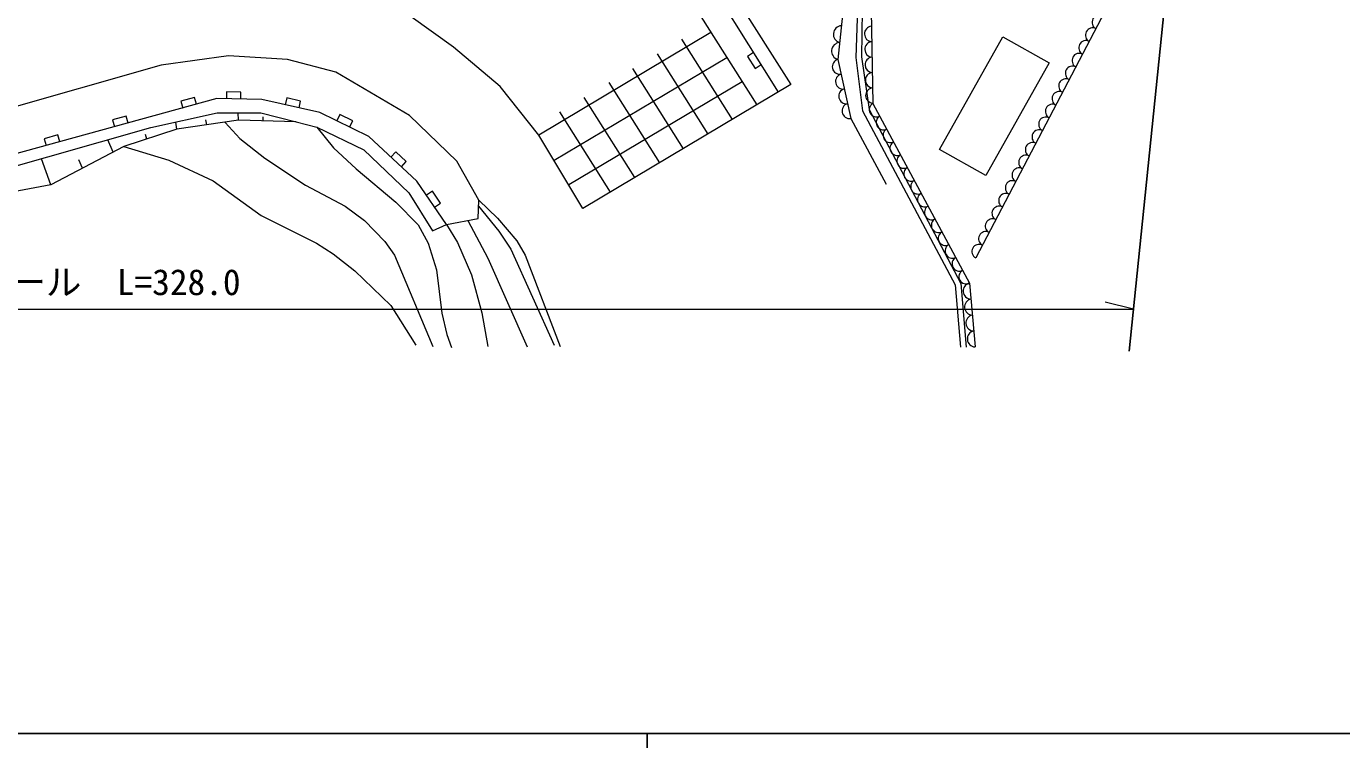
# Model space of a CAD drawing. Units: millimetres, scale not verified. Extents: x 40000 to 680000, y 20000 to 380000.
# Drawn here: x 224215 to 316991, y 204000 to 254869 of the extents above; entities that cross this region are included whole.
import ezdxf
from ezdxf.enums import TextEntityAlignment as Align

# ---------------------------------------------------------------- set-up
doc = ezdxf.new("R2010")
doc.units = ezdxf.units.MM
doc.header["$LTSCALE"] = 1000
for name, color, linetype, lineweight in [('M-BGD', 7, 'Continuous', 13), ('M-BMK-SRVR', 3, 'Continuous', 25), ('M-STR-HTXT', 7, 'Continuous', 13), ('M-TTL-BAND', 7, 'Continuous', 25)]:
    doc.layers.add(name, color=color, linetype=linetype, lineweight=lineweight)
doc.styles.add('ＭＳ ゴシック', font='')
doc.styles.get('ＭＳ ゴシック').set_extended_font_data('MS Gothic')

msp = doc.modelspace()

# ---------------------------------------------------------------- linework, layer by layer
at = {"layer": 'M-BGD'}
for p, q in [((305299, 265481), (291177, 238542)), ((272721, 259283), (278137, 250760)), ((272046, 258519), (277249, 250232)), ((271181, 256519), (275730, 249328)), ((281827, 256100), (281448, 252535)), ((282833, 256119), (282717, 252666)), ((254337, 253402), (251351, 255547)), ((283169, 256005), (283127, 252724)), ((283799, 255955), (283925, 249436)), ((272502, 254431), (260357, 247202)), ((257639, 250626), (254337, 253402)), ((270434, 253957), (274010, 248304)), ((276031, 254089), (276024, 254084)), ((288628, 246182), (293093, 254135)), ((293093, 254135), (296364, 252299)), ((238466, 252792), (233735, 252119)), ((242630, 252539), (238466, 252792)), ((246037, 251635), (242630, 252539)), ((273625, 252656), (261438, 245402)), ((268699, 252924), (272275, 247271)), ((275502, 253014), (275079, 252748)), ((275079, 252748), (275611, 251901)), ((277105, 252391), (277102, 252389)), ((281448, 252535), (282363, 248371)), ((282717, 252666), (283184, 248907)), ((283127, 252724), (283652, 249002)), ((233735, 252119), (169372, 233816)), ((251242, 248586), (246037, 251635)), ((266963, 251891), (270539, 246238)), ((275611, 251901), (276034, 252167)), ((296364, 252299), (291898, 244346)), ((260357, 247202), (257639, 250626)), ((274699, 250958), (262471, 243680)), ((278137, 250760), (263464, 242026)), ((265296, 250898), (268872, 245245)), ((237659, 249769), (169046, 230947)), ((236080, 249854), (235116, 249590)), ((235116, 249590), (235248, 249108)), ((236212, 249372), (236080, 249854)), ((240834, 249706), (237659, 249769)), ((238345, 250255), (238335, 249756)), ((239344, 250236), (238345, 250255)), ((239335, 249736), (239344, 250236)), ((244914, 248781), (240834, 249706)), ((242587, 249821), (242476, 249334)), ((243562, 249600), (242587, 249821)), ((243451, 249112), (243562, 249600)), ((263536, 249851), (267111, 244197)), ((232997, 247726), (237676, 248756)), ((237676, 248756), (240767, 248756)), ((239175, 248249), (239160, 248756)), ((240767, 248756), (243255, 248143)), ((248363, 247098), (244914, 248781)), ((246335, 248644), (246116, 248194)), ((247234, 248205), (246335, 248644)), ((261822, 248830), (265397, 243177)), ((283184, 248907), (289731, 236632)), ((283652, 249002), (290130, 236731)), ((283925, 249436), (290739, 236755)), ((185265, 234138), (232997, 247726)), ((231258, 248532), (230294, 248267)), ((230294, 248267), (230426, 247785)), ((231390, 248049), (231258, 248532)), ((234843, 247618), (234760, 248114)), ((239175, 248249), (234843, 247618)), ((236946, 247924), (236884, 248265)), ((243255, 248143), (239175, 248249)), ((240918, 248204), (240931, 248497)), ((243255, 248143), (244706, 247754)), ((244706, 247754), (248022, 246148)), ((247015, 247756), (247234, 248205)), ((254586, 245368), (251242, 248586)), ((282363, 248371), (284861, 243744)), ((226436, 247209), (225472, 246944)), ((225472, 246944), (225604, 246462)), ((226568, 246727), (226436, 247209)), ((230333, 245993), (229974, 246865)), ((234843, 247618), (231085, 246387)), ((232719, 246922), (232615, 247247)), ((251770, 243944), (248363, 247098)), ((263464, 242026), (260357, 247202)), ((231085, 246387), (225937, 243690)), ((248022, 246148), (251203, 243125)), ((250275, 246009), (249935, 245642)), ((251009, 245330), (250275, 246009)), ((291898, 244346), (288628, 246182)), ((225937, 243690), (225284, 245530)), ((228171, 244861), (227916, 245452)), ((250669, 244963), (251009, 245330)), ((256124, 242607), (254586, 245368)), ((225937, 243690), (215895, 241819)), ((251203, 243125), (252865, 240454)), ((253861, 240887), (251770, 243944)), ((252862, 243233), (252449, 242951)), ((253427, 242408), (252862, 243233)), ((253014, 242125), (253427, 242408)), ((256096, 241310), (256124, 242607)), ((253861, 240887), (256096, 241310)), ((252865, 240454), (253861, 240887)), ((255363, 241179), (256768, 238521)), ((256768, 238521), (259540, 232268)), ((289731, 236632), (290105, 232247)), ((290130, 236731), (290502, 232253)), ((290739, 236755), (291136, 232261))]:
    msp.add_line(p, q, dxfattribs=at)
for points in [[(238245, 248095), (239285, 246961), (241030, 245569), (243905, 243675), (246710, 242185), (248057, 241187), (249504, 239698), (250174, 238732), (252883, 232297)], [(244706, 247754), (245886, 246299), (247476, 244830), (250280, 242475), (251864, 240876), (252565, 239573), (253154, 237694), (253531, 234648), (253870, 233128), (254210, 232219)], [(231085, 246387), (234257, 245421), (237389, 243981), (240776, 241526), (244671, 239579), (245856, 238817), (247380, 237631), (249920, 235176), (251698, 232382)], [(256115, 242196), (257540, 240423), (258387, 239155), (261435, 232382)], [(256124, 242607), (257440, 241349), (258810, 239748), (259403, 238732), (261858, 232297)], [(253861, 240887), (254629, 239616), (255617, 237334), (256353, 234675), (256778, 232297)]]:
    msp.add_lwpolyline(points, dxfattribs=at)
for centre, radius, start, end in [((299892, 255151), 507, 63.1257, 241.54725), ((281744, 254306), 607, 94.08539, 253.79103), ((283876, 254326), 545, 95.8696, 266.34802), ((299421, 254253), 507, 63.1257, 241.54725), ((281618, 253118), 607, 94.08539, 253.79103), ((283897, 253240), 545, 95.8696, 266.34802), ((298950, 253355), 507, 63.1257, 241.54725), ((281596, 252022), 534, 106.03978, 278.74193), ((283918, 252153), 545, 95.8696, 266.34802), ((298480, 252457), 507, 63.1257, 241.54725), ((281825, 250981), 534, 106.03978, 278.74193), ((283939, 251067), 545, 95.8696, 266.34802), ((298009, 251559), 507, 63.1257, 241.54725), ((283960, 249980), 545, 95.8696, 266.34802), ((297538, 250661), 507, 63.1257, 241.54725), ((282053, 249940), 534, 106.03978, 278.74193), ((297068, 249763), 507, 63.1257, 241.54725), ((282282, 248899), 534, 106.03978, 278.74193), ((284181, 248990), 514, 119.84614, 296.65333), ((296597, 248865), 507, 63.1257, 241.54725), ((284668, 248084), 514, 119.84614, 296.65333), ((296126, 247967), 507, 63.1257, 241.54725), ((285155, 247178), 514, 119.84614, 296.65333), ((295655, 247069), 507, 63.1257, 241.54725), ((285641, 246273), 514, 119.84614, 296.65333), ((295185, 246171), 507, 63.1257, 241.54725), ((286128, 245367), 514, 119.84614, 296.65333), ((294714, 245273), 507, 63.1257, 241.54725), ((286615, 244461), 514, 119.84614, 296.65333), ((287102, 243555), 514, 119.84614, 296.65333), ((294243, 244376), 507, 63.1257, 241.54725), ((287588, 242649), 514, 119.84614, 296.65333), ((293302, 242580), 507, 63.1257, 241.54725), ((293773, 243478), 507, 63.1257, 241.54725), ((288075, 241744), 514, 119.84614, 296.65333), ((292831, 241682), 507, 63.1257, 241.54725), ((288562, 240838), 514, 119.84614, 296.65333), ((292360, 240784), 507, 63.1257, 241.54725), ((289048, 239932), 514, 119.84614, 296.65333), ((291890, 239886), 507, 63.1257, 241.54725), ((289535, 239026), 514, 119.84614, 296.65333), ((291419, 238988), 507, 63.1257, 241.54725), ((290022, 238121), 514, 119.84614, 296.65333), ((290508, 237215), 514, 119.84614, 296.65333), ((290856, 236199), 568, 101.9188, 268.17322), ((290956, 235076), 568, 101.9188, 268.17322), ((291055, 233953), 568, 101.9188, 268.17322), ((291154, 232829), 568, 101.9188, 268.17322)]:
    msp.add_arc(centre, radius, start, end, dxfattribs=at)
at = {"layer": 'M-BMK-SRVR'}
msp.add_line((310101, 310754), (301995, 231958), dxfattribs=at)
at = {"layer": 'M-STR-HTXT'}
for p, q in [((69454, 234925), (302301, 234925)), ((302301, 234925), (300301, 235425))]:
    msp.add_line(p, q, dxfattribs=at)
at = {"layer": 'M-TTL-BAND'}
for p, q in [((40000, 205000), (579000, 205000)), ((268000, 205000), (268000, 204000))]:
    msp.add_line(p, q, dxfattribs=at)

# ---------------------------------------------------------------- texts
at = {"layer": 'M-STR-HTXT', "style": 'ＭＳ ゴシック'}
msp.add_text('ガードレール\u3000L=328.0', height=1833, dxfattribs=at).set_placement((226213, 235364), align=Align.BOTTOM_CENTER)

doc.saveas('drawing.dxf')
